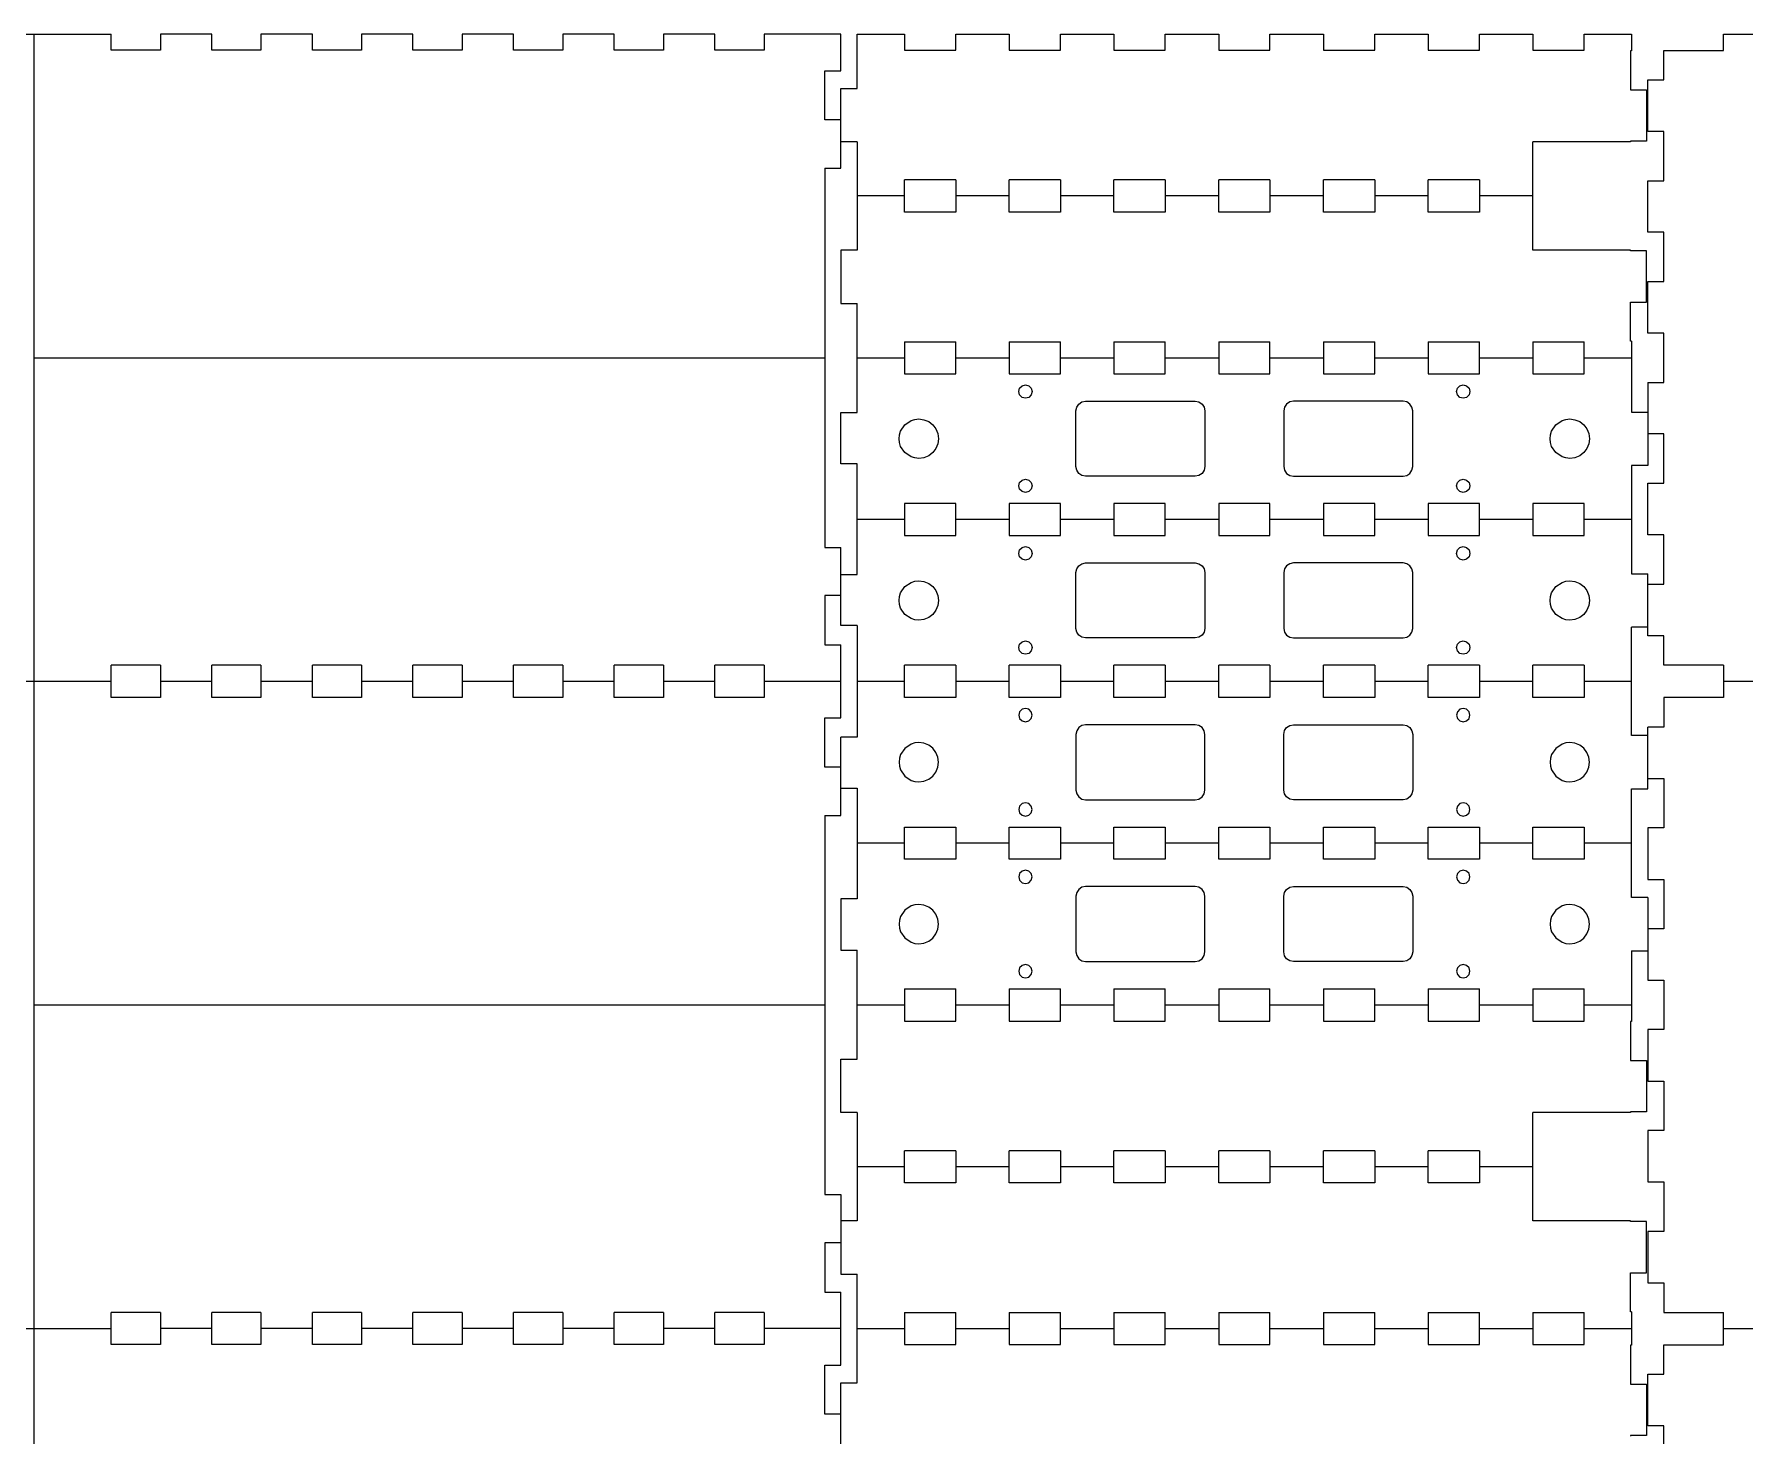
# Model space of a CAD drawing. Extents: x -1 to 935, y 97 to 700.
# Drawn here: x 300.5 to 619, y 438.9 to 699.9 of the extents above; entities that cross this region are included whole.
import ezdxf

# ---------------------------------------------------------------- set-up
doc = ezdxf.new("R2010")
doc.units = 0

msp = doc.modelspace()

# ---------------------------------------------------------------- linework, layer by layer
at = {"layer": 'LAYER_1'}
for p, q in [((0.132353, 699.867), (314.851, 699.867)), ((300.532, 97.3676), (300.532, 699.867)), ((314.851, 696.865), (314.851, 699.867)), ((333.584, 699.867), (324.018, 699.867)), ((324.018, 699.867), (324.018, 696.865)), ((333.584, 696.865), (333.584, 699.867)), ((352.316, 699.867), (342.75, 699.867)), ((342.75, 699.867), (342.75, 696.865)), ((352.316, 696.865), (352.316, 699.867)), ((371.049, 699.867), (361.482, 699.867)), ((361.482, 699.867), (361.482, 696.865)), ((371.049, 696.865), (371.049, 699.867)), ((389.781, 699.867), (380.215, 699.867)), ((380.215, 699.867), (380.215, 696.865)), ((389.781, 696.865), (389.781, 699.867)), ((408.514, 699.867), (398.947, 699.867)), ((398.947, 699.867), (398.947, 696.865)), ((408.514, 696.865), (408.514, 699.867)), ((427.246, 699.867), (417.68, 699.867)), ((417.68, 699.867), (417.68, 696.865)), ((427.246, 696.865), (427.246, 699.867)), ((450.732, 699.867), (436.412, 699.867)), ((436.412, 699.867), (436.412, 696.865)), ((450.732, 693.077), (450.732, 699.867)), ((453.732, 689.767), (453.732, 699.867)), ((453.732, 699.867), (462.557, 699.867)), ((462.557, 699.867), (462.557, 696.875)), ((472.107, 696.875), (472.107, 699.867)), ((472.107, 699.867), (482.057, 699.867)), ((482.057, 699.867), (482.057, 696.875)), ((491.607, 696.875), (491.607, 699.867)), ((491.607, 699.867), (501.557, 699.867)), ((501.557, 699.867), (501.557, 696.875)), ((511.107, 696.875), (511.107, 699.867)), ((511.107, 699.867), (521.057, 699.867)), ((521.057, 699.867), (521.057, 696.875)), ((530.607, 696.875), (530.607, 699.867)), ((530.607, 699.867), (540.557, 699.867)), ((540.557, 699.867), (540.557, 696.875)), ((550.107, 696.875), (550.107, 699.867)), ((550.107, 699.867), (560.057, 699.867)), ((560.057, 699.867), (560.057, 696.875)), ((569.607, 696.875), (569.607, 699.867)), ((569.607, 699.867), (579.557, 699.867)), ((579.557, 699.867), (579.557, 696.875)), ((589.107, 696.875), (589.107, 699.867)), ((589.107, 699.867), (597.932, 699.867)), ((597.932, 699.867), (597.932, 696.783)), ((615.051, 696.86), (615.051, 699.867)), ((615.051, 699.867), (624.617, 699.867)), ((324.018, 696.865), (314.851, 696.865)), ((342.75, 696.865), (333.584, 696.865)), ((361.482, 696.865), (352.316, 696.865)), ((380.215, 696.865), (371.049, 696.865)), ((398.947, 696.865), (389.781, 696.865)), ((417.68, 696.865), (408.514, 696.865)), ((436.412, 696.865), (427.246, 696.865)), ((462.557, 696.875), (472.107, 696.875)), ((482.057, 696.875), (491.607, 696.875)), ((501.557, 696.875), (511.107, 696.875)), ((521.057, 696.875), (530.607, 696.875)), ((540.557, 696.875), (550.107, 696.875)), ((560.057, 696.875), (569.607, 696.875)), ((579.557, 696.875), (589.107, 696.875)), ((597.932, 696.783), (597.732, 696.783)), ((597.732, 696.783), (597.732, 689.495)), ((603.932, 691.36), (603.932, 696.86)), ((603.932, 696.86), (615.051, 696.86)), ((447.732, 683.903), (447.732, 693.077)), ((447.732, 693.077), (450.732, 693.077)), ((600.932, 681.77), (600.932, 691.36)), ((600.932, 691.36), (603.932, 691.36)), ((450.73, 674.914), (450.73, 689.768)), ((450.732, 689.767), (453.732, 689.767)), ((597.732, 689.495), (600.732, 689.495)), ((600.732, 689.495), (600.732, 679.95)), ((450.732, 683.903), (447.732, 683.903)), ((603.932, 681.77), (600.932, 681.77)), ((603.932, 672.581), (603.932, 681.77)), ((453.732, 679.842), (450.732, 679.842)), ((453.732, 679.842), (453.732, 659.642)), ((597.732, 679.842), (579.557, 679.842)), ((579.557, 659.642), (579.557, 679.842)), ((600.732, 679.95), (597.732, 679.95)), ((597.732, 679.95), (597.732, 679.842)), ((447.732, 674.916), (450.732, 674.916)), ((447.732, 674.916), (447.732, 604.319)), ((472.107, 672.735), (462.557, 672.735)), ((462.557, 666.75), (462.557, 672.735)), ((472.107, 672.735), (472.107, 666.75)), ((491.607, 672.735), (482.057, 672.735)), ((482.057, 666.75), (482.057, 672.735)), ((491.607, 672.735), (491.607, 666.75)), ((511.107, 672.735), (501.557, 672.735)), ((501.557, 666.75), (501.557, 672.735)), ((511.107, 672.735), (511.107, 666.75)), ((530.607, 672.735), (521.057, 672.735)), ((521.057, 666.75), (521.057, 672.735)), ((530.607, 672.735), (530.607, 666.75)), ((550.107, 672.735), (540.557, 672.735)), ((540.557, 666.75), (540.557, 672.735)), ((550.107, 672.735), (550.107, 666.75)), ((569.607, 672.735), (560.057, 672.735)), ((560.057, 666.75), (560.057, 672.735)), ((569.607, 672.735), (569.607, 666.75)), ((600.932, 662.991), (600.932, 672.581)), ((600.932, 672.581), (603.932, 672.581)), ((462.557, 669.742), (453.732, 669.742)), ((482.057, 669.742), (472.107, 669.742)), ((501.557, 669.742), (491.607, 669.742)), ((521.057, 669.742), (511.107, 669.742)), ((540.557, 669.742), (530.607, 669.742)), ((560.057, 669.742), (550.107, 669.742)), ((579.557, 669.742), (569.607, 669.742)), ((472.107, 666.75), (462.557, 666.75)), ((491.607, 666.75), (482.057, 666.75)), ((511.107, 666.75), (501.557, 666.75)), ((530.607, 666.75), (521.057, 666.75)), ((550.107, 666.75), (540.557, 666.75)), ((569.607, 666.75), (560.057, 666.75)), ((603.932, 662.991), (600.932, 662.991)), ((603.932, 653.802), (603.932, 662.991)), ((453.732, 659.642), (450.732, 659.642)), ((450.732, 659.642), (450.732, 649.717)), ((597.732, 659.642), (579.557, 659.642)), ((597.732, 659.534), (597.732, 659.642)), ((600.732, 659.534), (597.732, 659.534)), ((600.732, 649.989), (600.732, 659.534)), ((600.932, 644.212), (600.932, 653.802)), ((600.932, 653.802), (603.932, 653.802)), ((450.732, 649.717), (453.732, 649.717)), ((453.732, 629.4), (453.732, 649.717)), ((597.732, 642.701), (597.732, 649.989)), ((597.732, 649.989), (600.732, 649.989)), ((603.932, 644.212), (600.932, 644.212)), ((603.932, 635.023), (603.932, 644.212)), ((462.557, 642.61), (472.107, 642.61)), ((462.557, 642.609), (462.557, 636.624)), ((472.107, 636.625), (472.107, 642.61)), ((482.057, 642.61), (482.057, 636.625)), ((482.057, 642.61), (491.607, 642.61)), ((491.607, 636.625), (491.607, 642.61)), ((501.557, 642.61), (501.557, 636.625)), ((501.557, 642.61), (511.107, 642.61)), ((511.107, 636.625), (511.107, 642.61)), ((521.057, 642.61), (521.057, 636.625)), ((521.057, 642.61), (530.607, 642.61)), ((530.607, 636.625), (530.607, 642.61)), ((540.557, 642.61), (540.557, 636.625)), ((540.557, 642.61), (550.107, 642.61)), ((550.107, 636.625), (550.107, 642.61)), ((560.057, 642.61), (569.607, 642.61)), ((560.057, 642.61), (560.057, 636.625)), ((569.607, 636.625), (569.607, 642.61)), ((579.557, 642.61), (579.557, 636.625)), ((579.557, 642.61), (589.107, 642.61)), ((589.107, 636.625), (589.107, 642.61)), ((597.932, 642.701), (597.732, 642.701)), ((597.932, 642.701), (597.932, 629.518)), ((300.532, 639.617), (447.732, 639.617)), ((453.732, 639.617), (462.557, 639.617)), ((472.107, 639.617), (482.057, 639.617)), ((491.607, 639.617), (501.557, 639.617)), ((511.107, 639.617), (521.057, 639.617)), ((530.607, 639.617), (540.557, 639.617)), ((550.107, 639.617), (560.057, 639.617)), ((569.607, 639.617), (579.557, 639.617)), ((589.107, 639.617), (597.932, 639.617)), ((462.557, 636.625), (472.107, 636.625)), ((482.057, 636.625), (491.607, 636.625)), ((483.83175, 633.333125), (483.999, 633.957)), ((483.999, 633.957), (484.456875, 634.412875)), ((484.456875, 634.412875), (485.082, 634.58)), ((485.082, 634.58), (485.707, 634.412875)), ((485.707, 634.412875), (486.164, 633.957)), ((486.164, 633.957), (486.332, 633.333125)), ((501.557, 636.625), (511.107, 636.625)), ((521.057, 636.625), (530.607, 636.625)), ((540.557, 636.625), (550.107, 636.625)), ((560.057, 636.625), (569.607, 636.625)), ((565.332, 633.333125), (565.5, 633.957)), ((565.5, 633.957), (565.957, 634.412875)), ((565.957, 634.412875), (566.582, 634.58)), ((566.582, 634.58), (567.207125, 634.412875)), ((567.207125, 634.412875), (567.665, 633.957)), ((567.665, 633.957), (567.83225, 633.333125)), ((579.557, 636.625), (589.107, 636.625)), ((600.932, 635.023), (603.932, 635.023)), ((600.932, 635.023), (600.932, 619.587)), ((483.999, 632.71), (483.83175, 633.333125)), ((484.456875, 632.25325), (483.999, 632.71)), ((485.082, 632.086), (484.456875, 632.25325)), ((485.707, 632.25325), (485.082, 632.086)), ((486.164, 632.71), (485.707, 632.25325)), ((486.332, 633.333125), (486.164, 632.71)), ((494.619125, 630.429125), (495.009, 631.012)), ((495.009, 631.012), (495.593375, 631.401)), ((495.593375, 631.401), (496.282, 631.538)), ((496.282, 631.538), (516.682, 631.538)), ((516.682, 631.538), (517.370625, 631.401)), ((517.370625, 631.401), (517.955, 631.012)), ((517.955, 631.012), (518.344875, 630.429125)), ((533.70925, 631.012), (533.323469, 630.441125)), ((534.281406, 631.396875), (533.70925, 631.012)), ((534.982, 631.538), (534.281406, 631.396875)), ((555.382, 631.538), (534.982, 631.538)), ((556.070625, 631.401), (555.382, 631.538)), ((556.655, 631.012), (556.070625, 631.401)), ((557.044875, 630.429125), (556.655, 631.012)), ((565.5, 632.71), (565.332, 633.333125)), ((565.957, 632.25325), (565.5, 632.71)), ((566.582, 632.086), (565.957, 632.25325)), ((567.207125, 632.25325), (566.582, 632.086)), ((567.665, 632.71), (567.207125, 632.25325)), ((567.83225, 633.333125), (567.665, 632.71)), ((450.732, 619.874), (450.732, 629.4)), ((450.732, 629.4), (453.732, 629.4)), ((462.63325, 627.147375), (463.801375, 627.932953)), ((463.801375, 627.932953), (464.491258, 628.146533)), ((464.491258, 628.146533), (465.232, 628.221)), ((465.232, 628.221), (466.190875, 628.094062)), ((466.190875, 628.094062), (467.0695, 627.72975)), ((467.0695, 627.72975), (467.825125, 627.152812)), ((494.482, 629.742), (494.619125, 630.429125)), ((494.482, 619.368), (494.482, 629.742)), ((518.344875, 630.429125), (518.482, 629.742)), ((518.482, 629.742), (518.482, 619.368)), ((533.323469, 630.441125), (533.182, 629.742)), ((533.182, 629.742), (533.182, 619.368)), ((557.182, 629.742), (557.044875, 630.429125)), ((557.182, 619.368), (557.182, 629.742)), ((583.83325, 627.147375), (585.001375, 627.932953)), ((585.001375, 627.932953), (585.691258, 628.146533)), ((585.691258, 628.146533), (586.432, 628.221)), ((586.432, 628.221), (587.390875, 628.094062)), ((587.390875, 628.094062), (588.2695, 627.72975)), ((588.2695, 627.72975), (589.025125, 627.152812)), ((597.932, 629.518), (600.932, 629.518)), ((461.557, 624.555), (461.631648, 625.29392)), ((461.631648, 623.81608), (461.557, 624.555)), ((461.631648, 625.29392), (461.84575, 625.982109)), ((461.84575, 625.982109), (462.63325, 627.147375)), ((467.825125, 627.152812), (468.415, 626.388)), ((468.415, 626.388), (468.784, 625.49625)), ((468.784, 625.49625), (468.907, 624.555)), ((468.907, 624.555), (468.784, 623.61375)), ((582.757, 624.555), (582.831648, 625.29392)), ((582.831648, 623.81608), (582.757, 624.555)), ((582.831648, 625.29392), (583.04575, 625.982109)), ((583.04575, 625.982109), (583.83325, 627.147375)), ((589.025125, 627.152812), (589.615, 626.388)), ((589.615, 626.388), (589.984, 625.49625)), ((589.984, 625.49625), (590.107, 624.555)), ((590.107, 624.555), (589.984, 623.61375)), ((603.932, 625.432), (600.932, 625.432)), ((603.932, 616.243), (603.932, 625.432)), ((461.84575, 623.127891), (461.631648, 623.81608)), ((462.63325, 621.962625), (461.84575, 623.127891)), ((463.801375, 621.177047), (462.63325, 621.962625)), ((464.491258, 620.963467), (463.801375, 621.177047)), ((467.0695, 621.38025), (466.190875, 621.015937)), ((467.825125, 621.957187), (467.0695, 621.38025)), ((468.415, 622.722), (467.825125, 621.957187)), ((468.784, 623.61375), (468.415, 622.722)), ((583.04575, 623.127891), (582.831648, 623.81608)), ((583.83325, 621.962625), (583.04575, 623.127891)), ((585.001375, 621.177047), (583.83325, 621.962625)), ((585.691258, 620.963467), (585.001375, 621.177047)), ((588.2695, 621.38025), (587.390875, 621.015937)), ((589.025125, 621.957187), (588.2695, 621.38025)), ((589.615, 622.722), (589.025125, 621.957187)), ((589.984, 623.61375), (589.615, 622.722)), ((453.732, 619.874), (450.732, 619.874)), ((453.732, 599.274), (453.732, 619.874)), ((465.232, 620.889), (464.491258, 620.963467)), ((466.190875, 621.015937), (465.232, 620.889)), ((494.619125, 618.680875), (494.482, 619.368)), ((495.009, 618.098), (494.619125, 618.680875)), ((495.593375, 617.708625), (495.009, 618.098)), ((517.955, 618.098), (517.370625, 617.708625)), ((518.344875, 618.680875), (517.955, 618.098)), ((518.482, 619.368), (518.344875, 618.680875)), ((533.182, 619.368), (533.323469, 618.668875)), ((533.323469, 618.668875), (533.70925, 618.098)), ((533.70925, 618.098), (534.281406, 617.713125)), ((556.070625, 617.708625), (556.655, 618.098)), ((556.655, 618.098), (557.044875, 618.680875)), ((557.044875, 618.680875), (557.182, 619.368)), ((586.432, 620.889), (585.691258, 620.963467)), ((587.390875, 621.015937), (586.432, 620.889)), ((600.932, 619.587), (597.932, 619.587)), ((597.932, 619.587), (597.932, 599.392)), ((483.83175, 615.7765), (483.999, 616.4)), ((483.999, 615.153), (483.83175, 615.7765)), ((483.999, 616.4), (484.456875, 616.85675)), ((484.456875, 614.69675), (483.999, 615.153)), ((484.456875, 616.85675), (485.082, 617.024)), ((485.082, 614.53), (484.456875, 614.69675)), ((485.082, 617.024), (485.707, 616.85675)), ((485.707, 614.69675), (485.082, 614.53)), ((485.707, 616.85675), (486.164, 616.4)), ((486.164, 615.153), (485.707, 614.69675)), ((486.164, 616.4), (486.332, 615.7765)), ((486.332, 615.7765), (486.164, 615.153)), ((496.282, 617.572), (495.593375, 617.708625)), ((516.682, 617.572), (496.282, 617.572)), ((517.370625, 617.708625), (516.682, 617.572)), ((534.281406, 617.713125), (534.982, 617.572)), ((534.982, 617.572), (555.382, 617.572)), ((555.382, 617.572), (556.070625, 617.708625)), ((565.332, 615.7765), (565.5, 616.4)), ((565.5, 615.153), (565.332, 615.7765)), ((565.5, 616.4), (565.957, 616.85675)), ((565.957, 614.69675), (565.5, 615.153)), ((565.957, 616.85675), (566.582, 617.024)), ((566.582, 614.53), (565.957, 614.69675)), ((566.582, 617.024), (567.207125, 616.85675)), ((567.207125, 614.69675), (566.582, 614.53)), ((567.207125, 616.85675), (567.665, 616.4)), ((567.665, 615.153), (567.207125, 614.69675)), ((567.665, 616.4), (567.83225, 615.7765)), ((567.83225, 615.7765), (567.665, 615.153)), ((600.932, 606.653), (600.932, 616.243)), ((600.932, 616.243), (603.932, 616.243)), ((462.557, 612.486), (462.557, 606.499)), ((472.107, 612.485), (462.557, 612.485)), ((472.107, 606.499), (472.107, 612.485)), ((491.607, 612.485), (482.057, 612.485)), ((482.057, 612.485), (482.057, 606.499)), ((491.607, 606.499), (491.607, 612.485)), ((511.107, 612.485), (501.557, 612.485)), ((501.557, 612.485), (501.557, 606.499)), ((511.107, 606.499), (511.107, 612.485)), ((530.607, 612.485), (521.057, 612.485)), ((521.057, 612.485), (521.057, 606.499)), ((530.607, 606.499), (530.607, 612.485)), ((550.107, 612.485), (540.557, 612.485)), ((540.557, 612.485), (540.557, 606.499)), ((550.107, 606.499), (550.107, 612.485)), ((569.607, 612.485), (560.057, 612.485)), ((560.057, 612.485), (560.057, 606.499)), ((569.607, 606.499), (569.607, 612.485)), ((589.107, 612.485), (579.557, 612.485)), ((579.557, 612.485), (579.557, 606.499)), ((589.107, 606.499), (589.107, 612.485)), ((462.557, 609.492), (453.732, 609.492)), ((482.057, 609.492), (472.107, 609.492)), ((501.557, 609.492), (491.607, 609.492)), ((521.057, 609.492), (511.107, 609.492)), ((540.557, 609.492), (530.607, 609.492)), ((560.057, 609.492), (550.107, 609.492)), ((579.557, 609.492), (569.607, 609.492)), ((597.932, 609.492), (589.107, 609.492)), ((462.557, 606.499), (472.107, 606.499)), ((482.057, 606.499), (491.607, 606.499)), ((501.557, 606.499), (511.107, 606.499)), ((521.057, 606.499), (530.607, 606.499)), ((540.557, 606.499), (550.107, 606.499)), ((560.057, 606.499), (569.607, 606.499)), ((579.557, 606.499), (589.107, 606.499)), ((603.932, 606.653), (600.932, 606.653)), ((603.932, 597.464), (603.932, 606.653)), ((447.732, 604.319), (450.732, 604.319)), ((450.732, 589.748), (450.732, 604.319)), ((483.83175, 603.207125), (483.999, 603.831)), ((483.999, 602.584), (483.83175, 603.207125)), ((483.999, 603.831), (484.456875, 604.286875)), ((484.456875, 602.12725), (483.999, 602.584)), ((484.456875, 604.286875), (485.082, 604.454)), ((485.082, 601.96), (484.456875, 602.12725)), ((485.082, 604.454), (485.707, 604.286875)), ((485.707, 602.12725), (485.082, 601.96)), ((485.707, 604.286875), (486.164, 603.831)), ((486.164, 602.584), (485.707, 602.12725)), ((486.164, 603.831), (486.332, 603.207125)), ((486.332, 603.207125), (486.164, 602.584)), ((565.332, 603.207125), (565.5, 603.831)), ((565.5, 602.584), (565.332, 603.207125)), ((565.5, 603.831), (565.957, 604.286875)), ((565.957, 602.12725), (565.5, 602.584)), ((565.957, 604.286875), (566.582, 604.454)), ((566.582, 601.96), (565.957, 602.12725)), ((566.582, 604.454), (567.207125, 604.286875)), ((567.207125, 602.12725), (566.582, 601.96)), ((567.207125, 604.286875), (567.665, 603.831)), ((567.665, 602.584), (567.207125, 602.12725)), ((567.665, 603.831), (567.83225, 603.207125)), ((567.83225, 603.207125), (567.665, 602.584)), ((450.732, 599.274), (453.732, 599.274)), ((494.482, 599.616), (494.619125, 600.303125)), ((494.482, 589.242), (494.482, 599.616)), ((494.619125, 600.303125), (495.009, 600.886)), ((495.009, 600.886), (495.593375, 601.275)), ((495.593375, 601.275), (496.282, 601.412)), ((496.282, 601.412), (516.682, 601.412)), ((516.682, 601.412), (517.370625, 601.275)), ((517.370625, 601.275), (517.955, 600.886)), ((517.955, 600.886), (518.344875, 600.303125)), ((518.344875, 600.303125), (518.482, 599.616)), ((518.482, 599.616), (518.482, 589.242)), ((533.323469, 600.315125), (533.182, 599.616)), ((533.182, 599.616), (533.182, 589.242)), ((533.70925, 600.886), (533.323469, 600.315125)), ((534.281406, 601.270875), (533.70925, 600.886)), ((534.982, 601.412), (534.281406, 601.270875)), ((555.382, 601.412), (534.982, 601.412)), ((556.070625, 601.275), (555.382, 601.412)), ((556.655, 600.886), (556.070625, 601.275)), ((557.044875, 600.303125), (556.655, 600.886)), ((557.182, 599.616), (557.044875, 600.303125)), ((557.182, 589.242), (557.182, 599.616)), ((597.932, 599.392), (600.932, 599.392)), ((600.932, 587.874), (600.932, 599.392)), ((461.631648, 595.16792), (461.84575, 595.856109)), ((461.84575, 595.856109), (462.63325, 597.021375)), ((462.63325, 597.021375), (463.801375, 597.806953)), ((463.801375, 597.806953), (464.491258, 598.020533)), ((464.491258, 598.020533), (465.232, 598.095)), ((465.232, 598.095), (466.190875, 597.968062)), ((466.190875, 597.968062), (467.0695, 597.60375)), ((467.0695, 597.60375), (467.825125, 597.026813)), ((467.825125, 597.026813), (468.415, 596.262)), ((468.415, 596.262), (468.784, 595.37025)), ((582.831648, 595.16792), (583.04575, 595.856109)), ((583.04575, 595.856109), (583.83325, 597.021375)), ((583.83325, 597.021375), (585.001375, 597.806953)), ((585.001375, 597.806953), (585.691258, 598.020533)), ((585.691258, 598.020533), (586.432, 598.095)), ((586.432, 598.095), (587.390875, 597.968062)), ((587.390875, 597.968062), (588.2695, 597.60375)), ((588.2695, 597.60375), (589.025125, 597.026813)), ((589.025125, 597.026813), (589.615, 596.262)), ((589.615, 596.262), (589.984, 595.37025)), ((600.932, 597.464), (603.932, 597.464)), ((450.732, 595.331), (447.732, 595.331)), ((447.732, 595.331), (447.732, 586.157)), ((461.557, 594.429), (461.631648, 595.16792)), ((461.631648, 593.69008), (461.557, 594.429)), ((461.84575, 593.001891), (461.631648, 593.69008)), ((462.63325, 591.836625), (461.84575, 593.001891)), ((468.415, 592.596), (467.825125, 591.831187)), ((468.784, 593.48775), (468.415, 592.596)), ((468.784, 595.37025), (468.907, 594.429)), ((468.907, 594.429), (468.784, 593.48775)), ((582.757, 594.429), (582.831648, 595.16792)), ((582.831648, 593.69008), (582.757, 594.429)), ((583.04575, 593.001891), (582.831648, 593.69008)), ((583.83325, 591.836625), (583.04575, 593.001891)), ((589.615, 592.596), (589.025125, 591.831187)), ((589.984, 593.48775), (589.615, 592.596)), ((589.984, 595.37025), (590.107, 594.429)), ((590.107, 594.429), (589.984, 593.48775)), ((453.732, 589.748), (450.732, 589.748)), ((453.732, 589.748), (453.732, 568.986)), ((463.801375, 591.051047), (462.63325, 591.836625)), ((464.491258, 590.837467), (463.801375, 591.051047)), ((465.232, 590.763), (464.491258, 590.837467)), ((466.190875, 590.889937), (465.232, 590.763)), ((467.0695, 591.25425), (466.190875, 590.889937)), ((467.825125, 591.831187), (467.0695, 591.25425)), ((494.619125, 588.554875), (494.482, 589.242)), ((518.482, 589.242), (518.344875, 588.554875)), ((533.182, 589.242), (533.323469, 588.542875)), ((557.044875, 588.554875), (557.182, 589.242)), ((585.001375, 591.051047), (583.83325, 591.836625)), ((585.691258, 590.837467), (585.001375, 591.051047)), ((586.432, 590.763), (585.691258, 590.837467)), ((587.390875, 590.889937), (586.432, 590.763)), ((588.2695, 591.25425), (587.390875, 590.889937)), ((589.025125, 591.831187), (588.2695, 591.25425)), ((597.932, 569.273), (597.932, 589.461)), ((600.932, 589.461), (597.932, 589.461)), ((447.732, 586.157), (450.732, 586.157)), ((450.732, 572.577), (450.732, 586.157)), ((483.83175, 585.6505), (483.999, 586.274)), ((483.999, 586.274), (484.456875, 586.73075)), ((484.456875, 586.73075), (485.082, 586.898)), ((485.082, 586.898), (485.707, 586.73075)), ((485.707, 586.73075), (486.164, 586.274)), ((486.164, 586.274), (486.332, 585.6505)), ((495.009, 587.972), (494.619125, 588.554875)), ((495.593375, 587.582625), (495.009, 587.972)), ((496.282, 587.446), (495.593375, 587.582625)), ((516.682, 587.446), (496.282, 587.446)), ((517.370625, 587.582625), (516.682, 587.446)), ((517.955, 587.972), (517.370625, 587.582625)), ((518.344875, 588.554875), (517.955, 587.972)), ((533.323469, 588.542875), (533.70925, 587.972)), ((533.70925, 587.972), (534.281406, 587.587125)), ((534.281406, 587.587125), (534.982, 587.446)), ((534.982, 587.446), (555.382, 587.446)), ((555.382, 587.446), (556.070625, 587.582625)), ((556.070625, 587.582625), (556.655, 587.972)), ((556.655, 587.972), (557.044875, 588.554875)), ((565.332, 585.6505), (565.5, 586.274)), ((565.5, 586.274), (565.957, 586.73075)), ((565.957, 586.73075), (566.582, 586.898)), ((566.582, 586.898), (567.207125, 586.73075)), ((567.207125, 586.73075), (567.665, 586.274)), ((567.665, 586.274), (567.83225, 585.6505)), ((603.932, 587.874), (600.932, 587.874)), ((603.932, 582.375), (603.932, 587.874)), ((483.999, 585.027), (483.83175, 585.6505)), ((484.456875, 584.57075), (483.999, 585.027)), ((485.082, 584.404), (484.456875, 584.57075)), ((485.707, 584.57075), (485.082, 584.404)), ((486.164, 585.027), (485.707, 584.57075)), ((486.332, 585.6505), (486.164, 585.027)), ((565.5, 585.027), (565.332, 585.6505)), ((565.957, 584.57075), (565.5, 585.027)), ((566.582, 584.404), (565.957, 584.57075)), ((567.207125, 584.57075), (566.582, 584.404)), ((567.665, 585.027), (567.207125, 584.57075)), ((567.83225, 585.6505), (567.665, 585.027)), ((314.851, 576.365), (314.851, 582.369)), ((324.018, 582.369), (314.851, 582.369)), ((324.018, 582.369), (324.018, 576.365)), ((333.584, 576.365), (333.584, 582.369)), ((342.75, 582.369), (333.584, 582.369)), ((342.75, 582.369), (342.75, 576.365)), ((352.316, 576.365), (352.316, 582.369)), ((361.482, 582.369), (352.316, 582.369)), ((361.482, 582.369), (361.482, 576.365)), ((371.049, 576.365), (371.049, 582.369)), ((380.215, 582.369), (371.049, 582.369)), ((380.215, 582.369), (380.215, 576.365)), ((389.781, 576.365), (389.781, 582.369)), ((398.947, 582.369), (389.781, 582.369)), ((398.947, 582.369), (398.947, 576.365)), ((408.514, 576.365), (408.514, 582.369)), ((417.68, 582.369), (408.514, 582.369)), ((417.68, 582.369), (417.68, 576.365)), ((427.246, 576.365), (427.246, 582.369)), ((436.412, 582.369), (427.246, 582.369)), ((436.412, 582.369), (436.412, 576.365)), ((462.557, 576.375), (462.557, 582.359)), ((472.107, 582.359), (462.557, 582.359)), ((472.107, 582.359), (472.107, 576.375)), ((482.057, 576.375), (482.057, 582.359)), ((491.607, 582.359), (482.057, 582.359)), ((491.607, 582.359), (491.607, 576.375)), ((501.557, 576.375), (501.557, 582.359)), ((511.107, 582.359), (501.557, 582.359)), ((511.107, 582.359), (511.107, 576.375)), ((521.057, 576.375), (521.057, 582.359)), ((530.607, 582.359), (521.057, 582.359)), ((530.607, 582.359), (530.607, 576.375)), ((540.557, 576.375), (540.557, 582.359)), ((550.107, 582.359), (540.557, 582.359)), ((550.107, 582.359), (550.107, 576.375)), ((560.057, 576.375), (560.057, 582.359)), ((569.607, 582.359), (560.057, 582.359)), ((569.607, 582.359), (569.607, 576.375)), ((579.557, 576.375), (579.557, 582.359)), ((589.107, 582.359), (579.557, 582.359)), ((589.107, 582.359), (589.107, 576.375)), ((615.051, 582.375), (603.932, 582.375)), ((615.051, 582.375), (615.051, 576.36)), ((314.851, 579.368), (0.132353, 579.368)), ((333.584, 579.367), (324.018, 579.367)), ((352.316, 579.367), (342.75, 579.367)), ((371.049, 579.367), (361.482, 579.367)), ((389.781, 579.367), (380.215, 579.367)), ((408.514, 579.367), (398.947, 579.367)), ((427.246, 579.367), (417.68, 579.367)), ((450.732, 579.367), (436.412, 579.367)), ((462.557, 579.366), (453.732, 579.366)), ((482.057, 579.366), (472.107, 579.366)), ((501.557, 579.366), (491.607, 579.366)), ((521.057, 579.366), (511.107, 579.366)), ((540.557, 579.367), (530.607, 579.367)), ((560.057, 579.367), (550.107, 579.367)), ((579.557, 579.367), (569.607, 579.367)), ((597.932, 579.366), (589.107, 579.366)), ((624.617, 579.367), (615.051, 579.367)), ((324.018, 576.365), (314.851, 576.365)), ((342.75, 576.365), (333.584, 576.365)), ((361.482, 576.365), (352.316, 576.365)), ((380.215, 576.365), (371.049, 576.365)), ((398.947, 576.365), (389.781, 576.365)), ((417.68, 576.365), (408.514, 576.365)), ((436.412, 576.365), (427.246, 576.365)), ((472.107, 576.375), (462.557, 576.375)), ((491.607, 576.375), (482.057, 576.375)), ((483.999, 573.707), (483.83175, 573.083125)), ((484.456875, 574.162875), (483.999, 573.707)), ((485.082, 574.33), (484.456875, 574.162875)), ((485.707, 574.162875), (485.082, 574.33)), ((486.164, 573.707), (485.707, 574.162875)), ((486.332, 573.083125), (486.164, 573.707)), ((511.107, 576.375), (501.557, 576.375)), ((530.607, 576.375), (521.057, 576.375)), ((550.107, 576.375), (540.557, 576.375)), ((569.607, 576.375), (560.057, 576.375)), ((565.5, 573.707), (565.332, 573.083125)), ((565.957, 574.162875), (565.5, 573.707)), ((566.582, 574.33), (565.957, 574.162875)), ((567.207125, 574.162875), (566.582, 574.33)), ((567.665, 573.707), (567.207125, 574.162875)), ((567.83225, 573.083125), (567.665, 573.707)), ((589.107, 576.375), (579.557, 576.375)), ((615.051, 576.36), (603.932, 576.36)), ((603.932, 576.36), (603.932, 570.86)), ((447.732, 563.403), (447.732, 572.577)), ((447.732, 572.577), (450.732, 572.577)), ((483.83175, 573.083125), (483.999, 572.46)), ((483.999, 572.46), (484.456875, 572.00325)), ((484.456875, 572.00325), (485.082, 571.836)), ((485.082, 571.836), (485.707, 572.00325)), ((485.707, 572.00325), (486.164, 572.46)), ((486.164, 572.46), (486.332, 573.083125)), ((494.619125, 570.179125), (494.482, 569.492)), ((495.009, 570.762), (494.619125, 570.179125)), ((495.593375, 571.151), (495.009, 570.762)), ((496.282, 571.288), (495.593375, 571.151)), ((516.682, 571.288), (496.282, 571.288)), ((517.370625, 571.151), (516.682, 571.288)), ((517.955, 570.762), (517.370625, 571.151)), ((518.344875, 570.179125), (517.955, 570.762)), ((518.482, 569.492), (518.344875, 570.179125)), ((533.182, 569.492), (533.323469, 570.191125)), ((533.323469, 570.191125), (533.70925, 570.762)), ((533.70925, 570.762), (534.281406, 571.146875)), ((534.281406, 571.146875), (534.982, 571.288)), ((534.982, 571.288), (555.382, 571.288)), ((555.382, 571.288), (556.070625, 571.151)), ((556.070625, 571.151), (556.655, 570.762)), ((556.655, 570.762), (557.044875, 570.179125)), ((557.044875, 570.179125), (557.182, 569.492)), ((565.332, 573.083125), (565.5, 572.46)), ((565.5, 572.46), (565.957, 572.00325)), ((565.957, 572.00325), (566.582, 571.836)), ((566.582, 571.836), (567.207125, 572.00325)), ((567.207125, 572.00325), (567.665, 572.46)), ((567.665, 572.46), (567.83225, 573.083125)), ((603.932, 570.86), (600.932, 570.86)), ((600.932, 559.342), (600.932, 570.86)), ((450.73, 554.416), (450.733, 568.986)), ((453.732, 568.986), (450.732, 568.986)), ((462.63325, 566.897), (461.84575, 565.731688)), ((463.801375, 567.682812), (462.63325, 566.897)), ((464.491258, 567.896492), (463.801375, 567.682812)), ((465.232, 567.971), (464.491258, 567.896492)), ((466.190875, 567.844062), (465.232, 567.971)), ((467.0695, 567.47975), (466.190875, 567.844062)), ((467.825125, 566.902812), (467.0695, 567.47975)), ((468.415, 566.138), (467.825125, 566.902812)), ((494.482, 569.492), (494.482, 559.118)), ((518.482, 559.118), (518.482, 569.492)), ((533.182, 559.118), (533.182, 569.492)), ((557.182, 569.492), (557.182, 559.118)), ((583.83325, 566.897), (583.04575, 565.731688)), ((585.001375, 567.682812), (583.83325, 566.897)), ((585.691258, 567.896492), (585.001375, 567.682812)), ((586.432, 567.971), (585.691258, 567.896492)), ((587.390875, 567.844062), (586.432, 567.971)), ((588.2695, 567.47975), (587.390875, 567.844062)), ((589.025125, 566.902812), (588.2695, 567.47975)), ((589.615, 566.138), (589.025125, 566.902812)), ((600.932, 569.273), (597.932, 569.273)), ((461.631648, 565.043633), (461.557, 564.305)), ((461.557, 564.305), (461.631648, 563.56608)), ((461.84575, 565.731688), (461.631648, 565.043633)), ((468.784, 565.24625), (468.415, 566.138)), ((468.907, 564.305), (468.784, 565.24625)), ((468.784, 563.36375), (468.907, 564.305)), ((582.831648, 565.043633), (582.757, 564.305)), ((582.757, 564.305), (582.831648, 563.56608)), ((583.04575, 565.731688), (582.831648, 565.043633)), ((589.984, 565.24625), (589.615, 566.138)), ((590.107, 564.305), (589.984, 565.24625)), ((589.984, 563.36375), (590.107, 564.305)), ((450.732, 563.403), (447.732, 563.403)), ((461.631648, 563.56608), (461.84575, 562.877891)), ((461.84575, 562.877891), (462.63325, 561.712625)), ((462.63325, 561.712625), (463.801375, 560.927047)), ((463.801375, 560.927047), (464.491258, 560.713467)), ((464.491258, 560.713467), (465.232, 560.639)), ((465.232, 560.639), (466.190875, 560.765937)), ((466.190875, 560.765937), (467.0695, 561.13025)), ((467.0695, 561.13025), (467.825125, 561.707187)), ((467.825125, 561.707187), (468.415, 562.472)), ((468.415, 562.472), (468.784, 563.36375)), ((582.831648, 563.56608), (583.04575, 562.877891)), ((583.04575, 562.877891), (583.83325, 561.712625)), ((583.83325, 561.712625), (585.001375, 560.927047)), ((585.001375, 560.927047), (585.691258, 560.713467)), ((585.691258, 560.713467), (586.432, 560.639)), ((586.432, 560.639), (587.390875, 560.765937)), ((587.390875, 560.765937), (588.2695, 561.13025)), ((588.2695, 561.13025), (589.025125, 561.707187)), ((589.025125, 561.707187), (589.615, 562.472)), ((589.615, 562.472), (589.984, 563.36375)), ((600.932, 561.27), (603.932, 561.27)), ((603.932, 561.27), (603.932, 552.081)), ((450.732, 559.46), (453.732, 559.46)), ((453.732, 559.46), (453.732, 538.861)), ((494.482, 559.118), (494.619125, 558.430875)), ((494.619125, 558.430875), (495.009, 557.848)), ((495.009, 557.848), (495.593375, 557.458625)), ((495.593375, 557.458625), (496.282, 557.322)), ((516.682, 557.322), (517.370625, 557.458625)), ((517.370625, 557.458625), (517.955, 557.848)), ((517.955, 557.848), (518.344875, 558.430875)), ((518.344875, 558.430875), (518.482, 559.118)), ((533.323469, 558.418875), (533.182, 559.118)), ((533.70925, 557.848), (533.323469, 558.418875)), ((534.281406, 557.463125), (533.70925, 557.848)), ((534.982, 557.322), (534.281406, 557.463125)), ((556.070625, 557.458625), (555.382, 557.322)), ((556.655, 557.848), (556.070625, 557.458625)), ((557.044875, 558.430875), (556.655, 557.848)), ((557.182, 559.118), (557.044875, 558.430875)), ((597.932, 539.147), (597.932, 559.342)), ((597.932, 559.342), (600.932, 559.342)), ((447.732, 554.416), (447.732, 483.819)), ((447.732, 554.416), (450.732, 554.416)), ((483.999, 556.15), (483.83175, 555.5265)), ((483.83175, 555.5265), (483.999, 554.903)), ((484.456875, 556.60675), (483.999, 556.15)), ((483.999, 554.903), (484.456875, 554.44675)), ((485.082, 556.774), (484.456875, 556.60675)), ((484.456875, 554.44675), (485.082, 554.28)), ((485.707, 556.60675), (485.082, 556.774)), ((485.082, 554.28), (485.707, 554.44675)), ((486.164, 556.15), (485.707, 556.60675)), ((485.707, 554.44675), (486.164, 554.903)), ((486.332, 555.5265), (486.164, 556.15)), ((486.164, 554.903), (486.332, 555.5265)), ((496.282, 557.322), (516.682, 557.322)), ((555.382, 557.322), (534.982, 557.322)), ((565.5, 556.15), (565.332, 555.5265)), ((565.332, 555.5265), (565.5, 554.903)), ((565.957, 556.60675), (565.5, 556.15)), ((565.5, 554.903), (565.957, 554.44675)), ((566.582, 556.774), (565.957, 556.60675)), ((565.957, 554.44675), (566.582, 554.28)), ((567.207125, 556.60675), (566.582, 556.774)), ((566.582, 554.28), (567.207125, 554.44675)), ((567.665, 556.15), (567.207125, 556.60675)), ((567.207125, 554.44675), (567.665, 554.903)), ((567.83225, 555.5265), (567.665, 556.15)), ((567.665, 554.903), (567.83225, 555.5265)), ((462.557, 546.25), (462.557, 552.235)), ((462.557, 552.235), (472.107, 552.235)), ((472.107, 552.235), (472.107, 546.25)), ((482.057, 546.25), (482.057, 552.235)), ((482.057, 552.235), (491.607, 552.235)), ((491.607, 552.235), (491.607, 546.25)), ((501.557, 546.25), (501.557, 552.235)), ((501.557, 552.235), (511.107, 552.235)), ((511.107, 552.235), (511.107, 546.25)), ((521.057, 546.25), (521.057, 552.235)), ((521.057, 552.235), (530.607, 552.235)), ((530.607, 552.235), (530.607, 546.25)), ((540.557, 546.25), (540.557, 552.235)), ((540.557, 552.235), (550.107, 552.235)), ((550.107, 552.235), (550.107, 546.25)), ((560.057, 546.25), (560.057, 552.235)), ((560.057, 552.235), (569.607, 552.235)), ((569.607, 552.235), (569.607, 546.25)), ((579.557, 546.25), (579.557, 552.235)), ((579.557, 552.235), (589.107, 552.235)), ((589.107, 552.235), (589.107, 546.25)), ((603.932, 552.081), (600.932, 552.081)), ((600.932, 552.081), (600.932, 542.491)), ((462.557, 549.242), (453.732, 549.242)), ((482.057, 549.242), (472.107, 549.242)), ((501.557, 549.242), (491.607, 549.242)), ((521.057, 549.242), (511.107, 549.242)), ((540.557, 549.242), (530.607, 549.242)), ((560.057, 549.242), (550.107, 549.242)), ((579.557, 549.242), (569.607, 549.242)), ((597.932, 549.242), (589.107, 549.242)), ((472.107, 546.25), (462.557, 546.25)), ((491.607, 546.25), (482.057, 546.25)), ((511.107, 546.25), (501.557, 546.25)), ((530.607, 546.25), (521.057, 546.25)), ((550.107, 546.25), (540.557, 546.25)), ((569.607, 546.25), (560.057, 546.25)), ((589.107, 546.25), (579.557, 546.25)), ((483.999, 543.581), (483.83175, 542.957875)), ((483.83175, 542.957875), (483.999, 542.334)), ((484.456875, 544.03775), (483.999, 543.581)), ((483.999, 542.334), (484.456875, 541.878125)), ((485.082, 544.205), (484.456875, 544.03775)), ((484.456875, 541.878125), (485.082, 541.711)), ((485.707, 544.03775), (485.082, 544.205)), ((485.082, 541.711), (485.707, 541.878125)), ((486.164, 543.581), (485.707, 544.03775)), ((485.707, 541.878125), (486.164, 542.334)), ((486.332, 542.957875), (486.164, 543.581)), ((486.164, 542.334), (486.332, 542.957875)), ((565.5, 543.581), (565.332, 542.957875)), ((565.332, 542.957875), (565.5, 542.334)), ((565.957, 544.03775), (565.5, 543.581)), ((565.5, 542.334), (565.957, 541.878125)), ((566.582, 544.205), (565.957, 544.03775)), ((565.957, 541.878125), (566.582, 541.711)), ((567.207125, 544.03775), (566.582, 544.205)), ((566.582, 541.711), (567.207125, 541.878125)), ((567.665, 543.581), (567.207125, 544.03775)), ((567.207125, 541.878125), (567.665, 542.334)), ((567.83225, 542.957875), (567.665, 543.581)), ((567.665, 542.334), (567.83225, 542.957875)), ((600.932, 542.491), (603.932, 542.491)), ((603.932, 542.491), (603.932, 533.302)), ((453.732, 538.861), (450.732, 538.861)), ((450.732, 538.861), (450.732, 529.334)), ((494.619125, 540.054), (494.482, 539.367)), ((494.482, 539.367), (494.482, 528.993)), ((495.009, 540.636), (494.619125, 540.054)), ((495.593375, 541.025375), (495.009, 540.636)), ((496.282, 541.162), (495.593375, 541.025375)), ((516.682, 541.162), (496.282, 541.162)), ((517.370625, 541.025375), (516.682, 541.162)), ((517.955, 540.636), (517.370625, 541.025375)), ((518.344875, 540.054), (517.955, 540.636)), ((518.482, 539.367), (518.344875, 540.054)), ((518.482, 528.993), (518.482, 539.367)), ((533.182, 539.367), (533.323469, 540.065547)), ((533.182, 528.993), (533.182, 539.367)), ((533.323469, 540.065547), (533.70925, 540.636125)), ((533.70925, 540.636125), (534.281406, 541.020891)), ((534.281406, 541.020891), (534.982, 541.162)), ((534.982, 541.162), (555.382, 541.162)), ((555.382, 541.162), (556.070625, 541.025375)), ((556.070625, 541.025375), (556.655, 540.636)), ((556.655, 540.636), (557.044875, 540.054)), ((557.044875, 540.054), (557.182, 539.367)), ((557.182, 539.367), (557.182, 528.993)), ((600.932, 539.147), (597.932, 539.147)), ((600.932, 539.147), (600.932, 523.712)), ((461.84575, 535.606688), (461.631648, 534.918633)), ((462.63325, 536.772), (461.84575, 535.606688)), ((463.801375, 537.557812), (462.63325, 536.772)), ((464.491258, 537.771492), (463.801375, 537.557812)), ((465.232, 537.846), (464.491258, 537.771492)), ((466.190875, 537.719062), (465.232, 537.846)), ((467.0695, 537.35475), (466.190875, 537.719062)), ((467.825125, 536.777812), (467.0695, 537.35475)), ((468.415, 536.013), (467.825125, 536.777812)), ((468.784, 535.120828), (468.415, 536.013)), ((468.907, 534.179625), (468.784, 535.120828)), ((583.04575, 535.606688), (582.831648, 534.918633)), ((583.83325, 536.772), (583.04575, 535.606688)), ((585.001375, 537.557812), (583.83325, 536.772)), ((585.691258, 537.771492), (585.001375, 537.557812)), ((586.432, 537.846), (585.691258, 537.771492)), ((587.390875, 537.719062), (586.432, 537.846)), ((588.2695, 537.35475), (587.390875, 537.719062)), ((589.025125, 536.777812), (588.2695, 537.35475)), ((589.615, 536.013), (589.025125, 536.777812)), ((589.984, 535.120828), (589.615, 536.013)), ((590.107, 534.179625), (589.984, 535.120828)), ((461.631648, 534.918633), (461.557, 534.18)), ((461.557, 534.18), (461.631648, 533.44108)), ((461.631648, 533.44108), (461.84575, 532.752891)), ((461.84575, 532.752891), (462.63325, 531.587625)), ((467.825125, 531.582187), (468.415, 532.347)), ((468.415, 532.347), (468.784, 533.238609)), ((468.784, 533.238609), (468.907, 534.179625)), ((582.831648, 534.918633), (582.757, 534.18)), ((582.757, 534.18), (582.831648, 533.44108)), ((582.831648, 533.44108), (583.04575, 532.752891)), ((583.04575, 532.752891), (583.83325, 531.587625)), ((589.025125, 531.582187), (589.615, 532.347)), ((589.615, 532.347), (589.984, 533.238609)), ((589.984, 533.238609), (590.107, 534.179625)), ((603.932, 533.302), (600.932, 533.302)), ((450.732, 529.334), (453.732, 529.334)), ((453.732, 509.017), (453.732, 529.334)), ((462.63325, 531.587625), (463.801375, 530.802047)), ((463.801375, 530.802047), (464.491258, 530.588467)), ((464.491258, 530.588467), (465.232, 530.514)), ((465.232, 530.514), (466.190875, 530.640937)), ((466.190875, 530.640937), (467.0695, 531.00525)), ((467.0695, 531.00525), (467.825125, 531.582187)), ((494.482, 528.993), (494.619125, 528.3055)), ((518.344875, 528.3055), (518.482, 528.993)), ((533.323469, 528.293875), (533.182, 528.993)), ((557.182, 528.993), (557.044875, 528.3055)), ((583.83325, 531.587625), (585.001375, 530.802047)), ((585.001375, 530.802047), (585.691258, 530.588467)), ((585.691258, 530.588467), (586.432, 530.514)), ((586.432, 530.514), (587.390875, 530.640937)), ((587.390875, 530.640937), (588.2695, 531.00525)), ((588.2695, 531.00525), (589.025125, 531.582187)), ((597.932, 529.217), (600.932, 529.217)), ((597.932, 529.217), (597.932, 516.033)), ((483.999, 526.025), (483.83175, 525.4015)), ((484.456875, 526.48125), (483.999, 526.025)), ((485.082, 526.648), (484.456875, 526.48125)), ((485.707, 526.48125), (485.082, 526.648)), ((486.164, 526.025), (485.707, 526.48125)), ((486.332, 525.4015), (486.164, 526.025)), ((494.619125, 528.3055), (495.009, 527.723)), ((495.009, 527.723), (495.593375, 527.333625)), ((495.593375, 527.333625), (496.282, 527.197)), ((496.282, 527.197), (516.682, 527.197)), ((516.682, 527.197), (517.370625, 527.333625)), ((517.370625, 527.333625), (517.955, 527.723)), ((517.955, 527.723), (518.344875, 528.3055)), ((533.70925, 527.723), (533.323469, 528.293875)), ((534.281406, 527.338125), (533.70925, 527.723)), ((534.982, 527.197), (534.281406, 527.338125)), ((555.382, 527.197), (534.982, 527.197)), ((556.070625, 527.333625), (555.382, 527.197)), ((556.655, 527.723), (556.070625, 527.333625)), ((557.044875, 528.3055), (556.655, 527.723)), ((565.5, 526.025), (565.332, 525.4015)), ((565.957, 526.48125), (565.5, 526.025)), ((566.582, 526.648), (565.957, 526.48125)), ((567.207125, 526.48125), (566.582, 526.648)), ((567.665, 526.025), (567.207125, 526.48125)), ((567.83225, 525.4015), (567.665, 526.025)), ((483.83175, 525.4015), (483.999, 524.778)), ((483.999, 524.778), (484.456875, 524.32175)), ((484.456875, 524.32175), (485.082, 524.155)), ((485.082, 524.155), (485.707, 524.32175)), ((485.707, 524.32175), (486.164, 524.778)), ((486.164, 524.778), (486.332, 525.4015)), ((565.332, 525.4015), (565.5, 524.778)), ((565.5, 524.778), (565.957, 524.32175)), ((565.957, 524.32175), (566.582, 524.155)), ((566.582, 524.155), (567.207125, 524.32175)), ((567.207125, 524.32175), (567.665, 524.778)), ((567.665, 524.778), (567.83225, 525.4015)), ((600.932, 523.712), (603.932, 523.712)), ((603.932, 523.712), (603.932, 514.523)), ((300.532, 519.117), (447.732, 519.117)), ((453.732, 519.117), (462.557, 519.117)), ((462.557, 522.11), (472.107, 522.11)), ((462.557, 522.11), (462.557, 516.125)), ((472.107, 516.125), (472.107, 522.11)), ((472.107, 519.117), (482.057, 519.117)), ((482.057, 522.11), (491.607, 522.11)), ((482.057, 522.11), (482.057, 516.125)), ((491.607, 516.125), (491.607, 522.11)), ((491.607, 519.117), (501.557, 519.117)), ((501.557, 522.11), (511.107, 522.11)), ((501.557, 522.11), (501.557, 516.125)), ((511.107, 516.125), (511.107, 522.11)), ((511.107, 519.117), (521.057, 519.117)), ((521.057, 522.11), (530.607, 522.11)), ((521.057, 522.11), (521.057, 516.125)), ((530.607, 516.125), (530.607, 522.11)), ((530.607, 519.117), (540.557, 519.117)), ((540.557, 522.11), (550.107, 522.11)), ((540.557, 522.11), (540.557, 516.125)), ((550.107, 516.125), (550.107, 522.11)), ((550.107, 519.117), (560.057, 519.117)), ((560.057, 522.11), (560.057, 516.125)), ((560.057, 522.11), (569.607, 522.11)), ((569.607, 516.125), (569.607, 522.11)), ((569.607, 519.117), (579.557, 519.117)), ((579.557, 522.11), (589.107, 522.11)), ((579.557, 522.11), (579.557, 516.125)), ((589.107, 516.125), (589.107, 522.11)), ((589.107, 519.117), (597.932, 519.117)), ((462.557, 516.125), (472.107, 516.125)), ((482.057, 516.125), (491.607, 516.125)), ((501.557, 516.125), (511.107, 516.125)), ((521.057, 516.125), (530.607, 516.125)), ((540.557, 516.125), (550.107, 516.125)), ((560.057, 516.125), (569.607, 516.125)), ((579.557, 516.125), (589.107, 516.125)), ((597.932, 516.033), (597.732, 516.033)), ((597.732, 516.033), (597.732, 508.745)), ((603.932, 514.523), (600.932, 514.523)), ((600.932, 514.523), (600.932, 504.933)), ((450.732, 499.092), (450.732, 509.017)), ((450.732, 509.017), (453.732, 509.017)), ((597.732, 508.745), (600.732, 508.745)), ((600.732, 508.745), (600.732, 499.2)), ((600.932, 504.933), (603.932, 504.933)), ((603.932, 504.933), (603.932, 495.743)), ((453.732, 499.092), (450.732, 499.092)), ((453.732, 499.092), (453.732, 478.892)), ((579.557, 478.892), (579.557, 499.092)), ((597.732, 499.092), (579.557, 499.092)), ((600.732, 499.2), (597.732, 499.2)), ((597.732, 499.2), (597.732, 499.092)), ((603.932, 495.743), (600.932, 495.743)), ((600.932, 495.743), (600.932, 486.153)), ((462.557, 486), (462.557, 491.985)), ((472.107, 491.985), (462.557, 491.985)), ((472.107, 491.985), (472.107, 486)), ((482.057, 486), (482.057, 491.985)), ((491.607, 491.985), (482.057, 491.985)), ((491.607, 491.985), (491.607, 486)), ((501.557, 486), (501.557, 491.985)), ((511.107, 491.985), (501.557, 491.985)), ((511.107, 491.985), (511.107, 486)), ((521.057, 486), (521.057, 491.985)), ((530.607, 491.985), (521.057, 491.985)), ((530.607, 491.985), (530.607, 486)), ((540.557, 486), (540.557, 491.985)), ((550.107, 491.985), (540.557, 491.985)), ((550.107, 491.985), (550.107, 486)), ((560.057, 486), (560.057, 491.985)), ((569.607, 491.985), (560.057, 491.985)), ((569.607, 491.985), (569.607, 486)), ((462.557, 488.992), (453.732, 488.992)), ((482.057, 488.992), (472.107, 488.992)), ((501.557, 488.992), (491.607, 488.992)), ((521.057, 488.992), (511.107, 488.992)), ((540.557, 488.992), (530.607, 488.992)), ((560.057, 488.992), (550.107, 488.992)), ((579.557, 488.992), (569.607, 488.992)), ((472.107, 486), (462.557, 486)), ((491.607, 486), (482.057, 486)), ((511.107, 486), (501.557, 486)), ((530.607, 486), (521.057, 486)), ((550.107, 486), (540.557, 486)), ((569.607, 486), (560.057, 486)), ((600.932, 486.153), (603.932, 486.153)), ((603.932, 486.153), (603.932, 476.964)), ((447.732, 483.819), (450.732, 483.819)), ((450.732, 483.819), (450.732, 468.967)), ((453.732, 478.892), (450.732, 478.892)), ((597.732, 478.892), (579.557, 478.892)), ((597.732, 478.784), (597.732, 478.892)), ((600.732, 478.784), (597.732, 478.784)), ((600.732, 469.239), (600.732, 478.784)), ((450.732, 474.831), (447.732, 474.831)), ((447.732, 474.831), (447.732, 465.657)), ((603.932, 476.964), (600.932, 476.964)), ((600.932, 476.964), (600.932, 467.374)), ((450.732, 468.967), (453.732, 468.967)), ((453.732, 448.768), (453.732, 468.967)), ((597.732, 461.951), (597.732, 469.239)), ((597.732, 469.239), (600.732, 469.239)), ((447.732, 465.657), (450.732, 465.657)), ((450.732, 452.077), (450.732, 465.657)), ((600.932, 467.374), (603.932, 467.374)), ((603.932, 467.374), (603.932, 461.875)), ((314.851, 455.865), (314.851, 461.87)), ((324.018, 461.87), (314.851, 461.87)), ((324.018, 461.87), (324.018, 455.865)), ((333.584, 455.865), (333.584, 461.87)), ((342.75, 461.87), (333.584, 461.87)), ((342.75, 461.87), (342.75, 455.865)), ((352.316, 455.865), (352.316, 461.87)), ((361.482, 461.87), (352.316, 461.87)), ((361.482, 461.87), (361.482, 455.865)), ((371.049, 455.865), (371.049, 461.87)), ((380.215, 461.87), (371.049, 461.87)), ((380.215, 461.87), (380.215, 455.865)), ((389.781, 455.865), (389.781, 461.87)), ((398.947, 461.87), (389.781, 461.87)), ((398.947, 461.87), (398.947, 455.865)), ((408.514, 455.865), (408.514, 461.87)), ((417.68, 461.87), (408.514, 461.87)), ((417.68, 461.87), (417.68, 455.865)), ((427.246, 455.865), (427.246, 461.87)), ((436.412, 461.87), (427.246, 461.87)), ((436.412, 461.87), (436.412, 455.865)), ((462.557, 461.859), (462.557, 455.875)), ((462.557, 461.859), (472.107, 461.859)), ((472.107, 455.875), (472.107, 461.859)), ((482.057, 461.859), (482.057, 455.875)), ((482.057, 461.859), (491.607, 461.859)), ((491.607, 455.875), (491.607, 461.859)), ((501.557, 461.859), (501.557, 455.875)), ((501.557, 461.859), (511.107, 461.859)), ((511.107, 455.875), (511.107, 461.859)), ((521.057, 461.859), (521.057, 455.875)), ((521.057, 461.859), (530.607, 461.859)), ((530.607, 455.875), (530.607, 461.859)), ((540.557, 461.859), (540.557, 455.875)), ((540.557, 461.859), (550.107, 461.859)), ((550.107, 455.875), (550.107, 461.859)), ((560.057, 461.859), (569.607, 461.859)), ((560.057, 461.859), (560.057, 455.875)), ((569.607, 455.875), (569.607, 461.859)), ((579.557, 461.859), (579.557, 455.875)), ((579.557, 461.859), (589.107, 461.859)), ((589.107, 455.875), (589.107, 461.859)), ((597.932, 461.951), (597.732, 461.951)), ((597.932, 461.951), (597.932, 455.784)), ((603.932, 461.875), (615.051, 461.875)), ((615.051, 455.86), (615.051, 461.875)), ((0.132353, 458.868), (314.851, 458.867)), ((333.584, 458.867), (324.018, 458.867)), ((352.316, 458.867), (342.75, 458.867)), ((371.049, 458.867), (361.482, 458.867)), ((389.781, 458.867), (380.215, 458.867)), ((408.514, 458.867), (398.947, 458.867)), ((427.246, 458.867), (417.68, 458.867)), ((450.732, 458.867), (436.412, 458.867)), ((453.732, 458.868), (462.557, 458.868)), ((472.107, 458.867), (482.057, 458.867)), ((491.607, 458.867), (501.557, 458.867)), ((511.107, 458.867), (521.057, 458.867)), ((530.607, 458.867), (540.557, 458.867)), ((550.107, 458.867), (560.057, 458.867)), ((569.607, 458.867), (579.557, 458.867)), ((589.107, 458.868), (597.932, 458.868)), ((615.051, 458.867), (624.617, 458.867)), ((324.018, 455.865), (314.851, 455.865)), ((342.75, 455.865), (333.584, 455.865)), ((361.482, 455.865), (352.316, 455.865)), ((380.215, 455.865), (371.049, 455.865)), ((398.947, 455.865), (389.781, 455.865)), ((417.68, 455.865), (408.514, 455.865)), ((436.412, 455.865), (427.246, 455.865)), ((462.557, 455.875), (472.107, 455.875)), ((482.057, 455.875), (491.607, 455.875)), ((501.557, 455.875), (511.107, 455.875)), ((521.057, 455.875), (530.607, 455.875)), ((540.557, 455.875), (550.107, 455.875)), ((560.057, 455.875), (569.607, 455.875)), ((579.557, 455.875), (589.107, 455.875)), ((597.932, 455.784), (597.732, 455.784)), ((597.732, 455.784), (597.732, 448.496)), ((603.932, 450.361), (603.932, 455.86)), ((603.932, 455.86), (615.051, 455.86)), ((447.732, 442.904), (447.732, 452.077)), ((447.732, 452.077), (450.732, 452.077)), ((600.932, 440.77), (600.932, 450.361)), ((600.932, 450.361), (603.932, 450.361)), ((450.73, 433.916), (450.73, 448.768)), ((450.732, 448.768), (453.732, 448.768)), ((597.732, 448.496), (600.732, 448.496)), ((600.732, 448.496), (600.732, 438.95)), ((450.732, 442.904), (447.732, 442.904)), ((603.932, 440.77), (600.932, 440.77)), ((603.932, 431.581), (603.932, 440.77)), ((600.732, 438.95), (597.732, 438.95)), ((597.732, 438.95), (597.732, 438.842))]:
    msp.add_line(p, q, dxfattribs=at)

doc.saveas('drawing.dxf')
